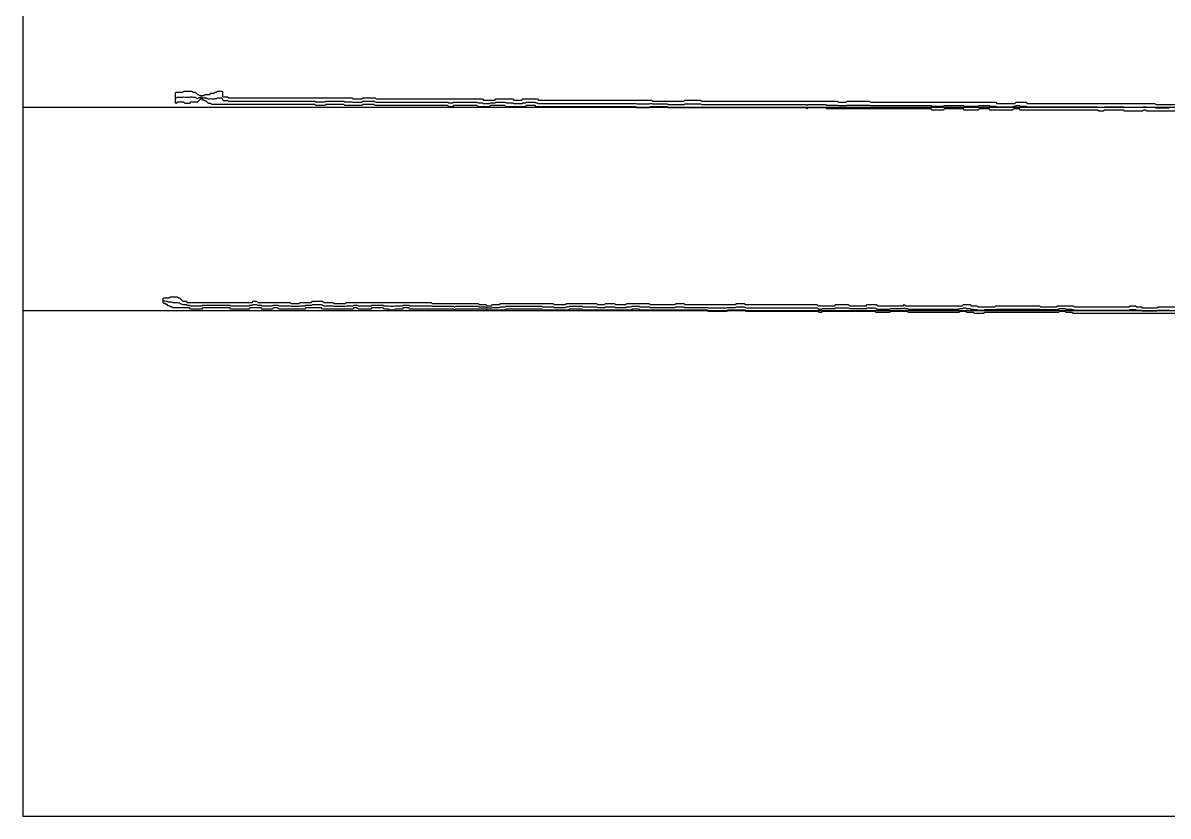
# Model space of a CAD drawing. Extents: x 0 to 57.2, y 0 to 39.6.
# Drawn here: x 0 to 28.58, y 0 to 19.8 of the extents above; entities that cross this region are included whole.
import ezdxf

# ---------------------------------------------------------------- set-up
doc = ezdxf.new("R2010")
doc.units = 13
for name, color, linetype in [('DESIGN_SCAN_PATH', 5, 'Continuous'), ('SEM_FRAME', 8, 'Continuous'), ('SEM_OBSERVED_CENTERLINES', 3, 'Continuous'), ('SEM_OBSERVED_CONTOURS', 2, 'Continuous')]:
    doc.layers.add(name, color=color, linetype=linetype)

msp = doc.modelspace()

# ---------------------------------------------------------------- linework, layer by layer
at = {"layer": 'DESIGN_SCAN_PATH'}
for points in [[(0, 17.69494), (50, 17.69494)], [(50, 12.61532), (0, 12.61532)]]:
    msp.add_lwpolyline(points, dxfattribs=at)
at = {"layer": 'SEM_FRAME'}
msp.add_lwpolyline([(0, 0), (57.15968, 0), (57.15968, 39.60429), (0, 39.60429)], close=True, dxfattribs=at)
at = {"layer": 'SEM_OBSERVED_CENTERLINES'}
for points in [[(3.82367, 17.932175), (3.85158, 17.94613), (3.87949, 17.94613), (3.9074, 17.94613), (3.93531, 17.94613), (3.96322, 17.94613), (3.99113, 17.94613), (4.01904, 17.960085), (4.04695, 17.94613), (4.07486, 17.94613), (4.10277, 17.94613), (4.13068, 17.94613), (4.15859, 17.94613), (4.1865, 17.960085), (4.21441, 17.960085), (4.24232, 17.94613), (4.27023, 17.94613), (4.29814, 17.94613), (4.32605, 17.932175), (4.35396, 17.91822), (4.38187, 17.932175), (4.40978, 17.932175), (4.43769, 17.94613), (4.4656, 17.94613), (4.49351, 17.932175), (4.52142, 17.932175), (4.54933, 17.932175), (4.57724, 17.932175), (4.60515, 17.91822), (4.63306, 17.904265), (4.66097, 17.904265), (4.68888, 17.91822), (4.71679, 17.904265), (4.7447, 17.904265), (4.77261, 17.904265), (4.80052, 17.91822), (4.82843, 17.91822), (4.85634, 17.932175), (4.88425, 17.932175), (4.91216, 17.932175), (4.94007, 17.932175), (4.96798, 17.932175), (4.99589, 17.8624), (5.0238, 17.8624), (5.05171, 17.8624), (5.07962, 17.8624), (5.10753, 17.8624), (5.13544, 17.848445), (5.16335, 17.848445), (5.19126, 17.848445), (5.21917, 17.848445), (5.24708, 17.848445), (5.27499, 17.848445), (5.3029, 17.848445), (5.33081, 17.848445), (5.35872, 17.848445), (5.38663, 17.848445), (5.41454, 17.848445), (5.44245, 17.848445), (5.47036, 17.848445), (5.49827, 17.848445), (5.52618, 17.848445), (5.55409, 17.848445), (5.582, 17.848445), (5.60991, 17.848445), (5.63782, 17.848445), (5.66573, 17.848445), (5.69364, 17.848445), (5.72155, 17.848445), (5.74946, 17.848445), (5.77737, 17.848445), (5.80528, 17.848445), (5.83319, 17.848445), (5.8611, 17.848445), (5.88901, 17.848445), (5.91692, 17.848445), (5.94483, 17.848445), (5.97274, 17.848445), (6.00065, 17.848445), (6.02856, 17.848445), (6.05647, 17.848445), (6.08438, 17.848445), (6.11229, 17.848445), (6.1402, 17.848445), (6.16811, 17.848445), (6.19602, 17.848445), (6.22393, 17.848445), (6.25184, 17.848445), (6.27975, 17.848445), (6.30766, 17.848445), (6.33557, 17.848445), (6.36348, 17.848445), (6.39139, 17.848445), (6.4193, 17.848445), (6.44721, 17.848445), (6.47512, 17.848445), (6.50303, 17.848445), (6.53094, 17.848445), (6.55885, 17.848445), (6.58676, 17.848445), (6.61467, 17.848445), (6.64258, 17.848445), (6.67049, 17.848445), (6.6984, 17.848445), (6.72631, 17.848445), (6.75422, 17.848445), (6.78213, 17.848445), (6.81004, 17.848445), (6.83795, 17.848445), (6.86586, 17.848445), (6.89377, 17.848445), (6.92168, 17.848445), (6.94959, 17.848445), (6.9775, 17.848445), (7.00541, 17.848445), (7.03332, 17.848445), (7.06123, 17.848445), (7.08914, 17.848445), (7.11705, 17.848445), (7.14496, 17.848445), (7.17287, 17.848445), (7.20078, 17.848445), (7.22869, 17.848445), (7.2566, 17.848445), (7.28451, 17.848445), (7.31242, 17.83449), (7.34033, 17.83449), (7.36824, 17.83449), (7.39615, 17.83449), (7.42406, 17.83449), (7.45197, 17.83449), (7.47988, 17.83449), (7.50779, 17.83449), (7.5357, 17.83449), (7.56361, 17.848445), (7.59152, 17.848445), (7.61943, 17.848445), (7.64734, 17.848445), (7.67525, 17.848445), (7.70316, 17.848445), (7.73107, 17.848445), (7.75898, 17.848445), (7.78689, 17.848445), (7.8148, 17.848445), (7.84271, 17.848445), (7.87062, 17.848445), (7.89853, 17.848445), (7.92644, 17.848445), (7.95435, 17.848445), (7.98226, 17.848445), (8.01017, 17.848445), (8.03808, 17.83449), (8.06599, 17.83449), (8.0939, 17.83449), (8.12181, 17.83449), (8.14972, 17.83449), (8.17763, 17.83449), (8.20554, 17.83449), (8.23345, 17.820535), (8.26136, 17.820535), (8.28927, 17.820535), (8.31718, 17.820535), (8.34509, 17.820535), (8.373, 17.820535), (8.40091, 17.820535), (8.42882, 17.820535), (8.45673, 17.820535), (8.48464, 17.848445), (8.51255, 17.848445), (8.54046, 17.848445), (8.56837, 17.848445), (8.59628, 17.848445), (8.62419, 17.848445), (8.6521, 17.848445), (8.68001, 17.848445), (8.70792, 17.848445), (8.73583, 17.848445), (8.76374, 17.848445), (8.79165, 17.83449), (8.81956, 17.820535), (8.84747, 17.820535), (8.87538, 17.820535), (8.90329, 17.820535), (8.9312, 17.820535), (8.95911, 17.820535), (8.98702, 17.820535), (9.01493, 17.820535), (9.04284, 17.820535), (9.07075, 17.820535), (9.09866, 17.820535), (9.12657, 17.820535), (9.15448, 17.820535), (9.18239, 17.820535), (9.2103, 17.820535), (9.23821, 17.820535), (9.26612, 17.820535), (9.29403, 17.820535), (9.32194, 17.820535), (9.34985, 17.820535), (9.37776, 17.820535), (9.40567, 17.820535), (9.43358, 17.820535), (9.46149, 17.820535), (9.4894, 17.820535), (9.51731, 17.820535), (9.54522, 17.820535), (9.57313, 17.820535), (9.60104, 17.820535), (9.62895, 17.820535), (9.65686, 17.820535), (9.68477, 17.820535), (9.71268, 17.820535), (9.74059, 17.820535), (9.7685, 17.820535), (9.79641, 17.820535), (9.82432, 17.820535), (9.85223, 17.820535), (9.88014, 17.820535), (9.90805, 17.820535), (9.93596, 17.820535), (9.96387, 17.820535), (9.99178, 17.820535), (10.01969, 17.820535), (10.0476, 17.820535), (10.07551, 17.820535), (10.10342, 17.820535), (10.13133, 17.820535), (10.15924, 17.820535), (10.18715, 17.820535), (10.21506, 17.820535), (10.24297, 17.820535), (10.27088, 17.820535), (10.29879, 17.820535), (10.3267, 17.820535), (10.35461, 17.820535), (10.38252, 17.820535), (10.41043, 17.820535), (10.43834, 17.820535), (10.46625, 17.820535), (10.49416, 17.820535), (10.52207, 17.820535), (10.54998, 17.820535), (10.57789, 17.820535), (10.6058, 17.820535), (10.63371, 17.80658), (10.66162, 17.80658), (10.68953, 17.80658), (10.71744, 17.80658), (10.74535, 17.820535), (10.77326, 17.820535), (10.80117, 17.820535), (10.82908, 17.820535), (10.85699, 17.820535), (10.8849, 17.820535), (10.91281, 17.820535), (10.94072, 17.820535), (10.96863, 17.820535), (10.99654, 17.820535), (11.02445, 17.820535), (11.05236, 17.820535), (11.08027, 17.820535), (11.10818, 17.820535), (11.13609, 17.820535), (11.164, 17.820535), (11.19191, 17.820535), (11.21982, 17.820535), (11.24773, 17.820535), (11.27564, 17.820535), (11.30355, 17.820535), (11.33146, 17.820535), (11.35937, 17.80658), (11.38728, 17.80658), (11.41519, 17.80658), (11.4431, 17.80658), (11.47101, 17.80658), (11.49892, 17.792625), (11.52683, 17.792625), (11.55474, 17.792625), (11.58265, 17.792625), (11.61056, 17.792625), (11.63847, 17.792625), (11.66638, 17.80658), (11.69429, 17.80658), (11.7222, 17.80658), (11.75011, 17.80658), (11.77802, 17.80658), (11.80593, 17.820535), (11.83384, 17.820535), (11.86175, 17.820535), (11.88966, 17.820535), (11.91757, 17.820535), (11.94548, 17.820535), (11.97339, 17.820535), (12.0013, 17.820535), (12.02921, 17.820535), (12.05712, 17.80658), (12.08503, 17.80658), (12.11294, 17.80658), (12.14085, 17.80658), (12.16876, 17.80658), (12.19667, 17.80658), (12.22458, 17.80658), (12.25249, 17.792625), (12.2804, 17.792625), (12.30831, 17.792625), (12.33622, 17.792625), (12.36413, 17.792625), (12.39204, 17.792625), (12.41995, 17.792625), (12.44786, 17.792625), (12.47577, 17.80658), (12.50368, 17.80658), (12.53159, 17.80658), (12.5595, 17.820535), (12.58741, 17.820535), (12.61532, 17.820535), (12.64323, 17.820535), (12.67114, 17.820535), (12.69905, 17.820535), (12.72696, 17.820535), (12.75487, 17.820535), (12.78278, 17.820535), (12.81069, 17.80658), (12.8386, 17.80658), (12.86651, 17.792625), (12.89442, 17.792625), (12.92233, 17.792625), (12.95024, 17.792625), (12.97815, 17.792625), (13.00606, 17.792625), (13.03397, 17.792625), (13.06188, 17.792625), (13.08979, 17.792625), (13.1177, 17.792625), (13.14561, 17.792625), (13.17352, 17.792625), (13.20143, 17.792625), (13.22934, 17.792625), (13.25725, 17.792625), (13.28516, 17.792625), (13.31307, 17.792625), (13.34098, 17.792625), (13.36889, 17.792625), (13.3968, 17.792625), (13.42471, 17.792625), (13.45262, 17.792625), (13.48053, 17.792625), (13.50844, 17.792625), (13.53635, 17.792625), (13.56426, 17.792625), (13.59217, 17.792625), (13.62008, 17.792625), (13.64799, 17.792625), (13.6759, 17.792625), (13.70381, 17.792625), (13.73172, 17.792625), (13.75963, 17.792625), (13.78754, 17.792625), (13.81545, 17.792625), (13.84336, 17.792625), (13.87127, 17.792625), (13.89918, 17.792625), (13.92709, 17.792625), (13.955, 17.792625), (13.98291, 17.792625), (14.01082, 17.792625), (14.03873, 17.792625), (14.06664, 17.792625), (14.09455, 17.792625), (14.12246, 17.792625), (14.15037, 17.792625), (14.17828, 17.792625), (14.20619, 17.792625), (14.2341, 17.792625), (14.26201, 17.792625), (14.28992, 17.792625), (14.31783, 17.792625), (14.34574, 17.792625), (14.37365, 17.792625), (14.40156, 17.792625), (14.42947, 17.792625), (14.45738, 17.792625), (14.48529, 17.792625), (14.5132, 17.792625), (14.54111, 17.792625), (14.56902, 17.792625), (14.59693, 17.792625), (14.62484, 17.792625), (14.65275, 17.792625), (14.68066, 17.792625), (14.70857, 17.792625), (14.73648, 17.792625), (14.76439, 17.792625), (14.7923, 17.792625), (14.82021, 17.792625), (14.84812, 17.792625), (14.87603, 17.792625), (14.90394, 17.792625), (14.93185, 17.792625), (14.95976, 17.792625), (14.98767, 17.792625), (15.01558, 17.792625), (15.04349, 17.792625), (15.0714, 17.792625), (15.09931, 17.792625), (15.12722, 17.792625), (15.15513, 17.792625), (15.18304, 17.792625), (15.21095, 17.792625), (15.23886, 17.792625), (15.26677, 17.792625), (15.29468, 17.792625), (15.32259, 17.77867), (15.3505, 17.77867), (15.37841, 17.77867), (15.40632, 17.77867), (15.43423, 17.77867), (15.46214, 17.77867), (15.49005, 17.77867), (15.51796, 17.77867), (15.54587, 17.77867), (15.57378, 17.77867), (15.60169, 17.77867), (15.6296, 17.77867), (15.65751, 17.792625), (15.68542, 17.792625), (15.71333, 17.77867), (15.74124, 17.77867), (15.76915, 17.77867), (15.79706, 17.77867), (15.82497, 17.77867), (15.85288, 17.77867), (15.88079, 17.77867), (15.9087, 17.77867), (15.93661, 17.77867), (15.96452, 17.77867), (15.99243, 17.77867), (16.02034, 17.77867), (16.04825, 17.77867), (16.07616, 17.77867), (16.10407, 17.764715), (16.13198, 17.764715), (16.15989, 17.764715), (16.1878, 17.764715), (16.21571, 17.764715), (16.24362, 17.764715), (16.27153, 17.764715), (16.29944, 17.764715), (16.32735, 17.764715), (16.35526, 17.764715), (16.38317, 17.764715), (16.41108, 17.764715), (16.43899, 17.764715), (16.4669, 17.764715), (16.49481, 17.764715), (16.52272, 17.77867), (16.55063, 17.77867), (16.57854, 17.77867), (16.60645, 17.77867), (16.63436, 17.77867), (16.66227, 17.77867), (16.69018, 17.77867), (16.71809, 17.77867), (16.746, 17.77867), (16.77391, 17.77867), (16.80182, 17.77867), (16.82973, 17.77867), (16.85764, 17.77867), (16.88555, 17.77867), (16.91346, 17.77867), (16.94137, 17.764715), (16.96928, 17.764715), (16.99719, 17.764715), (17.0251, 17.764715), (17.05301, 17.764715), (17.08092, 17.764715), (17.10883, 17.764715), (17.13674, 17.764715), (17.16465, 17.764715), (17.19256, 17.764715), (17.22047, 17.764715), (17.24838, 17.764715), (17.27629, 17.764715), (17.3042, 17.764715), (17.33211, 17.764715), (17.36002, 17.764715), (17.38793, 17.764715), (17.41584, 17.764715), (17.44375, 17.764715), (17.47166, 17.764715), (17.49957, 17.764715), (17.52748, 17.764715), (17.55539, 17.764715), (17.5833, 17.764715), (17.61121, 17.764715), (17.63912, 17.764715), (17.66703, 17.764715), (17.69494, 17.764715), (17.72285, 17.764715), (17.75076, 17.764715), (17.77867, 17.764715), (17.80658, 17.764715), (17.83449, 17.764715), (17.8624, 17.764715), (17.89031, 17.764715), (17.91822, 17.764715), (17.94613, 17.764715), (17.97404, 17.764715), (18.00195, 17.764715), (18.02986, 17.764715), (18.05777, 17.764715), (18.08568, 17.764715), (18.11359, 17.764715), (18.1415, 17.764715), (18.16941, 17.764715), (18.19732, 17.764715), (18.22523, 17.764715), (18.25314, 17.764715), (18.28105, 17.764715), (18.30896, 17.764715), (18.33687, 17.764715), (18.36478, 17.764715), (18.39269, 17.764715), (18.4206, 17.764715), (18.44851, 17.764715), (18.47642, 17.764715), (18.50433, 17.764715), (18.53224, 17.764715), (18.56015, 17.764715), (18.58806, 17.764715), (18.61597, 17.764715), (18.64388, 17.764715), (18.67179, 17.764715), (18.6997, 17.764715), (18.72761, 17.764715), (18.75552, 17.764715), (18.78343, 17.764715), (18.81134, 17.764715), (18.83925, 17.764715), (18.86716, 17.764715), (18.89507, 17.764715), (18.92298, 17.764715), (18.95089, 17.764715), (18.9788, 17.764715), (19.00671, 17.764715), (19.03462, 17.764715), (19.06253, 17.764715), (19.09044, 17.764715), (19.11835, 17.764715), (19.14626, 17.764715), (19.17417, 17.764715), (19.20208, 17.764715), (19.22999, 17.764715), (19.2579, 17.764715), (19.28581, 17.764715), (19.31372, 17.764715), (19.34163, 17.764715), (19.36954, 17.764715), (19.39745, 17.764715), (19.42536, 17.764715), (19.45327, 17.764715), (19.48118, 17.764715), (19.50909, 17.764715), (19.537, 17.764715), (19.56491, 17.75076), (19.59282, 17.764715), (19.62073, 17.764715), (19.64864, 17.764715), (19.67655, 17.764715), (19.70446, 17.764715), (19.73237, 17.764715), (19.76028, 17.764715), (19.78819, 17.764715), (19.8161, 17.764715), (19.84401, 17.764715), (19.87192, 17.764715), (19.89983, 17.764715), (19.92774, 17.764715), (19.95565, 17.764715), (19.98356, 17.764715), (20.01147, 17.764715), (20.03938, 17.764715), (20.06729, 17.75076), (20.0952, 17.75076), (20.12311, 17.75076), (20.15102, 17.75076), (20.17893, 17.75076), (20.20684, 17.75076), (20.23475, 17.75076), (20.26266, 17.75076), (20.29057, 17.75076), (20.31848, 17.75076), (20.34639, 17.736805), (20.3743, 17.736805), (20.40221, 17.736805), (20.43012, 17.736805), (20.45803, 17.736805), (20.48594, 17.736805), (20.51385, 17.736805), (20.54176, 17.736805), (20.56967, 17.75076), (20.59758, 17.75076), (20.62549, 17.75076), (20.6534, 17.75076), (20.68131, 17.75076), (20.70922, 17.75076), (20.73713, 17.75076), (20.76504, 17.75076), (20.79295, 17.75076), (20.82086, 17.75076), (20.84877, 17.75076), (20.87668, 17.75076), (20.90459, 17.75076), (20.9325, 17.75076), (20.96041, 17.75076), (20.98832, 17.75076), (21.01623, 17.75076), (21.04414, 17.75076), (21.07205, 17.75076), (21.09996, 17.75076), (21.12787, 17.75076), (21.15578, 17.736805), (21.18369, 17.736805), (21.2116, 17.736805), (21.23951, 17.736805), (21.26742, 17.736805), (21.29533, 17.736805), (21.32324, 17.736805), (21.35115, 17.736805), (21.37906, 17.736805), (21.40697, 17.736805), (21.43488, 17.736805), (21.46279, 17.736805), (21.4907, 17.736805), (21.51861, 17.736805), (21.54652, 17.736805), (21.57443, 17.736805), (21.60234, 17.736805), (21.63025, 17.736805), (21.65816, 17.736805), (21.68607, 17.736805), (21.71398, 17.736805), (21.74189, 17.736805), (21.7698, 17.736805), (21.79771, 17.736805), (21.82562, 17.736805), (21.85353, 17.736805), (21.88144, 17.736805), (21.90935, 17.736805), (21.93726, 17.736805), (21.96517, 17.736805), (21.99308, 17.736805), (22.02099, 17.736805), (22.0489, 17.736805), (22.07681, 17.736805), (22.10472, 17.736805), (22.13263, 17.736805), (22.16054, 17.736805), (22.18845, 17.736805), (22.21636, 17.736805), (22.24427, 17.736805), (22.27218, 17.736805), (22.30009, 17.736805), (22.328, 17.736805), (22.35591, 17.736805), (22.38382, 17.736805), (22.41173, 17.736805), (22.43964, 17.736805), (22.46755, 17.736805), (22.49546, 17.736805), (22.52337, 17.736805), (22.55128, 17.736805), (22.57919, 17.736805), (22.6071, 17.736805), (22.63501, 17.736805), (22.66292, 17.736805), (22.69083, 17.72285), (22.71874, 17.72285), (22.74665, 17.72285), (22.77456, 17.72285), (22.80247, 17.72285), (22.83038, 17.72285), (22.85829, 17.72285), (22.8862, 17.72285), (22.91411, 17.72285), (22.94202, 17.72285), (22.96993, 17.72285), (22.99784, 17.736805), (23.02575, 17.736805), (23.05366, 17.736805), (23.08157, 17.736805), (23.10948, 17.736805), (23.13739, 17.736805), (23.1653, 17.736805), (23.19321, 17.736805), (23.22112, 17.736805), (23.24903, 17.736805), (23.27694, 17.736805), (23.30485, 17.736805), (23.33276, 17.736805), (23.36067, 17.736805), (23.38858, 17.736805), (23.41649, 17.736805), (23.4444, 17.736805), (23.47231, 17.736805), (23.50022, 17.72285), (23.52813, 17.72285), (23.55604, 17.72285), (23.58395, 17.72285), (23.61186, 17.72285), (23.63977, 17.72285), (23.66768, 17.72285), (23.69559, 17.72285), (23.7235, 17.72285), (23.75141, 17.72285), (23.77932, 17.72285), (23.80723, 17.72285), (23.83514, 17.72285), (23.86305, 17.736805), (23.89096, 17.736805), (23.91887, 17.736805), (23.94678, 17.736805), (23.97469, 17.736805), (24.0026, 17.736805), (24.03051, 17.736805), (24.05842, 17.736805), (24.08633, 17.736805), (24.11424, 17.736805), (24.14215, 17.72285), (24.17006, 17.72285), (24.19797, 17.72285), (24.22588, 17.72285), (24.25379, 17.72285), (24.2817, 17.72285), (24.30961, 17.708895), (24.33752, 17.708895), (24.36543, 17.708895), (24.39334, 17.708895), (24.42125, 17.708895), (24.44916, 17.708895), (24.47707, 17.708895), (24.50498, 17.708895), (24.53289, 17.708895), (24.5608, 17.708895), (24.58871, 17.708895), (24.61662, 17.708895), (24.64453, 17.708895), (24.67244, 17.708895), (24.70035, 17.708895), (24.72826, 17.72285), (24.75617, 17.72285), (24.78408, 17.736805), (24.81199, 17.736805), (24.8399, 17.736805), (24.86781, 17.736805), (24.89572, 17.72285), (24.92363, 17.72285), (24.95154, 17.72285), (24.97945, 17.72285), (25.00736, 17.72285), (25.03527, 17.72285), (25.06318, 17.708895), (25.09109, 17.708895), (25.119, 17.708895), (25.14691, 17.708895), (25.17482, 17.708895), (25.20273, 17.708895), (25.23064, 17.708895), (25.25855, 17.708895), (25.28646, 17.708895), (25.31437, 17.708895), (25.34228, 17.708895), (25.37019, 17.708895), (25.3981, 17.708895), (25.42601, 17.708895), (25.45392, 17.708895), (25.48183, 17.708895), (25.50974, 17.708895), (25.53765, 17.708895), (25.56556, 17.708895), (25.59347, 17.708895), (25.62138, 17.708895), (25.64929, 17.708895), (25.6772, 17.708895), (25.70511, 17.708895), (25.73302, 17.708895), (25.76093, 17.708895), (25.78884, 17.708895), (25.81675, 17.708895), (25.84466, 17.708895), (25.87257, 17.708895), (25.90048, 17.708895), (25.92839, 17.708895), (25.9563, 17.708895), (25.98421, 17.708895), (26.01212, 17.708895), (26.04003, 17.708895), (26.06794, 17.708895), (26.09585, 17.708895), (26.12376, 17.708895), (26.15167, 17.708895), (26.17958, 17.708895), (26.20749, 17.708895), (26.2354, 17.708895), (26.26331, 17.708895), (26.29122, 17.708895), (26.31913, 17.708895), (26.34704, 17.708895), (26.37495, 17.708895), (26.40286, 17.708895), (26.43077, 17.708895), (26.45868, 17.708895), (26.48659, 17.708895), (26.5145, 17.708895), (26.54241, 17.708895), (26.57032, 17.708895), (26.59823, 17.708895), (26.62614, 17.708895), (26.65405, 17.708895), (26.68196, 17.708895), (26.70987, 17.708895), (26.73778, 17.708895), (26.76569, 17.708895), (26.7936, 17.708895), (26.82151, 17.708895), (26.84942, 17.69494), (26.87733, 17.69494), (26.90524, 17.69494), (26.93315, 17.69494), (26.96106, 17.69494), (26.98897, 17.708895), (27.01688, 17.708895), (27.04479, 17.708895), (27.0727, 17.708895), (27.10061, 17.708895), (27.12852, 17.708895), (27.15643, 17.708895), (27.18434, 17.708895), (27.21225, 17.708895), (27.24016, 17.708895), (27.26807, 17.708895), (27.29598, 17.708895), (27.32389, 17.708895), (27.3518, 17.708895), (27.37971, 17.708895), (27.40762, 17.708895), (27.43553, 17.708895), (27.46344, 17.708895), (27.49135, 17.69494), (27.51926, 17.69494), (27.54717, 17.69494), (27.57508, 17.69494), (27.60299, 17.69494), (27.6309, 17.69494), (27.65881, 17.69494), (27.68672, 17.69494), (27.71463, 17.69494), (27.74254, 17.69494), (27.77045, 17.69494), (27.79836, 17.69494), (27.82627, 17.69494), (27.85418, 17.69494), (27.88209, 17.69494), (27.91, 17.69494), (27.93791, 17.69494), (27.96582, 17.708895), (27.99373, 17.708895), (28.02164, 17.708895), (28.04955, 17.69494), (28.07746, 17.69494), (28.10537, 17.69494), (28.13328, 17.69494), (28.16119, 17.69494), (28.1891, 17.69494), (28.21701, 17.69494), (28.24492, 17.69494), (28.27283, 17.680985), (28.30074, 17.680985), (28.32865, 17.680985), (28.35656, 17.680985), (28.38447, 17.680985), (28.41238, 17.680985), (28.44029, 17.680985), (28.4682, 17.680985), (28.49611, 17.680985), (28.52402, 17.680985), (28.55193, 17.680985), (28.57984, 17.680985), (28.60775, 17.680985)], [(3.51666, 12.86651), (3.54457, 12.86651), (3.57248, 12.852555), (3.60039, 12.852555), (3.6283, 12.8386), (3.65621, 12.8386), (3.68412, 12.8386), (3.71203, 12.8386), (3.73994, 12.824645), (3.76785, 12.824645), (3.79576, 12.824645), (3.82367, 12.824645), (3.85158, 12.824645), (3.87949, 12.81069), (3.9074, 12.81069), (3.93531, 12.796735), (3.96322, 12.78278), (3.99113, 12.768825), (4.01904, 12.768825), (4.04695, 12.768825), (4.07486, 12.768825), (4.10277, 12.75487), (4.13068, 12.75487), (4.15859, 12.75487), (4.1865, 12.740915), (4.21441, 12.740915), (4.24232, 12.740915), (4.27023, 12.740915), (4.29814, 12.740915), (4.32605, 12.740915), (4.35396, 12.740915), (4.38187, 12.740915), (4.40978, 12.740915), (4.43769, 12.740915), (4.4656, 12.740915), (4.49351, 12.75487), (4.52142, 12.75487), (4.54933, 12.75487), (4.57724, 12.75487), (4.60515, 12.75487), (4.63306, 12.75487), (4.66097, 12.75487), (4.68888, 12.75487), (4.71679, 12.75487), (4.7447, 12.75487), (4.77261, 12.75487), (4.80052, 12.75487), (4.82843, 12.75487), (4.85634, 12.75487), (4.88425, 12.75487), (4.91216, 12.75487), (4.94007, 12.75487), (4.96798, 12.75487), (4.99589, 12.75487), (5.0238, 12.75487), (5.05171, 12.75487), (5.07962, 12.75487), (5.10753, 12.75487), (5.13544, 12.75487), (5.16335, 12.75487), (5.19126, 12.740915), (5.21917, 12.740915), (5.24708, 12.740915), (5.27499, 12.740915), (5.3029, 12.740915), (5.33081, 12.740915), (5.35872, 12.740915), (5.38663, 12.740915), (5.41454, 12.740915), (5.44245, 12.740915), (5.47036, 12.740915), (5.49827, 12.740915), (5.52618, 12.740915), (5.55409, 12.740915), (5.582, 12.740915), (5.60991, 12.740915), (5.63782, 12.740915), (5.66573, 12.75487), (5.69364, 12.75487), (5.72155, 12.75487), (5.74946, 12.768825), (5.77737, 12.768825), (5.80528, 12.768825), (5.83319, 12.768825), (5.8611, 12.75487), (5.88901, 12.75487), (5.91692, 12.75487), (5.94483, 12.75487), (5.97274, 12.740915), (6.00065, 12.740915), (6.02856, 12.740915), (6.05647, 12.740915), (6.08438, 12.740915), (6.11229, 12.740915), (6.1402, 12.740915), (6.16811, 12.740915), (6.19602, 12.740915), (6.22393, 12.740915), (6.25184, 12.75487), (6.27975, 12.75487), (6.30766, 12.75487), (6.33557, 12.75487), (6.36348, 12.75487), (6.39139, 12.740915), (6.4193, 12.740915), (6.44721, 12.740915), (6.47512, 12.740915), (6.50303, 12.740915), (6.53094, 12.740915), (6.55885, 12.740915), (6.58676, 12.740915), (6.61467, 12.740915), (6.64258, 12.740915), (6.67049, 12.740915), (6.6984, 12.72696), (6.72631, 12.72696), (6.75422, 12.72696), (6.78213, 12.72696), (6.81004, 12.72696), (6.83795, 12.72696), (6.86586, 12.72696), (6.89377, 12.72696), (6.92168, 12.740915), (6.94959, 12.740915), (6.9775, 12.740915), (7.00541, 12.740915), (7.03332, 12.740915), (7.06123, 12.75487), (7.08914, 12.75487), (7.11705, 12.75487), (7.14496, 12.75487), (7.17287, 12.75487), (7.20078, 12.75487), (7.22869, 12.768825), (7.2566, 12.768825), (7.28451, 12.768825), (7.31242, 12.768825), (7.34033, 12.768825), (7.36824, 12.768825), (7.39615, 12.768825), (7.42406, 12.768825), (7.45197, 12.768825), (7.47988, 12.75487), (7.50779, 12.740915), (7.5357, 12.740915), (7.56361, 12.740915), (7.59152, 12.740915), (7.61943, 12.740915), (7.64734, 12.740915), (7.67525, 12.740915), (7.70316, 12.740915), (7.73107, 12.740915), (7.75898, 12.72696), (7.78689, 12.72696), (7.8148, 12.72696), (7.84271, 12.72696), (7.87062, 12.72696), (7.89853, 12.72696), (7.92644, 12.72696), (7.95435, 12.72696), (7.98226, 12.72696), (8.01017, 12.72696), (8.03808, 12.72696), (8.06599, 12.740915), (8.0939, 12.740915), (8.12181, 12.740915), (8.14972, 12.740915), (8.17763, 12.740915), (8.20554, 12.740915), (8.23345, 12.740915), (8.26136, 12.75487), (8.28927, 12.75487), (8.31718, 12.75487), (8.34509, 12.75487), (8.373, 12.740915), (8.40091, 12.740915), (8.42882, 12.740915), (8.45673, 12.740915), (8.48464, 12.740915), (8.51255, 12.740915), (8.54046, 12.740915), (8.56837, 12.740915), (8.59628, 12.740915), (8.62419, 12.740915), (8.6521, 12.740915), (8.68001, 12.740915), (8.70792, 12.75487), (8.73583, 12.75487), (8.76374, 12.75487), (8.79165, 12.75487), (8.81956, 12.75487), (8.84747, 12.75487), (8.87538, 12.75487), (8.90329, 12.75487), (8.9312, 12.75487), (8.95911, 12.75487), (8.98702, 12.75487), (9.01493, 12.740915), (9.04284, 12.740915), (9.07075, 12.740915), (9.09866, 12.740915), (9.12657, 12.740915), (9.15448, 12.72696), (9.18239, 12.72696), (9.2103, 12.72696), (9.23821, 12.72696), (9.26612, 12.72696), (9.29403, 12.740915), (9.32194, 12.740915), (9.34985, 12.740915), (9.37776, 12.740915), (9.40567, 12.740915), (9.43358, 12.740915), (9.46149, 12.740915), (9.4894, 12.75487), (9.51731, 12.75487), (9.54522, 12.75487), (9.57313, 12.75487), (9.60104, 12.75487), (9.62895, 12.75487), (9.65686, 12.740915), (9.68477, 12.740915), (9.71268, 12.740915), (9.74059, 12.740915), (9.7685, 12.740915), (9.79641, 12.740915), (9.82432, 12.740915), (9.85223, 12.740915), (9.88014, 12.740915), (9.90805, 12.740915), (9.93596, 12.740915), (9.96387, 12.740915), (9.99178, 12.740915), (10.01969, 12.740915), (10.0476, 12.740915), (10.07551, 12.740915), (10.10342, 12.740915), (10.13133, 12.740915), (10.15924, 12.740915), (10.18715, 12.740915), (10.21506, 12.72696), (10.24297, 12.72696), (10.27088, 12.72696), (10.29879, 12.72696), (10.3267, 12.72696), (10.35461, 12.72696), (10.38252, 12.72696), (10.41043, 12.72696), (10.43834, 12.72696), (10.46625, 12.72696), (10.49416, 12.72696), (10.52207, 12.72696), (10.54998, 12.72696), (10.57789, 12.72696), (10.6058, 12.72696), (10.63371, 12.72696), (10.66162, 12.72696), (10.68953, 12.72696), (10.71744, 12.72696), (10.74535, 12.72696), (10.77326, 12.713005), (10.80117, 12.72696), (10.82908, 12.72696), (10.85699, 12.72696), (10.8849, 12.72696), (10.91281, 12.72696), (10.94072, 12.72696), (10.96863, 12.72696), (10.99654, 12.72696), (11.02445, 12.72696), (11.05236, 12.72696), (11.08027, 12.72696), (11.10818, 12.72696), (11.13609, 12.72696), (11.164, 12.72696), (11.19191, 12.72696), (11.21982, 12.72696), (11.24773, 12.72696), (11.27564, 12.72696), (11.30355, 12.72696), (11.33146, 12.72696), (11.35937, 12.72696), (11.38728, 12.713005), (11.41519, 12.713005), (11.4431, 12.713005), (11.47101, 12.713005), (11.49892, 12.713005), (11.52683, 12.713005), (11.55474, 12.713005), (11.58265, 12.685095), (11.61056, 12.685095), (11.63847, 12.685095), (11.66638, 12.685095), (11.69429, 12.685095), (11.7222, 12.69905), (11.75011, 12.69905), (11.77802, 12.69905), (11.80593, 12.69905), (11.83384, 12.69905), (11.86175, 12.69905), (11.88966, 12.69905), (11.91757, 12.713005), (11.94548, 12.713005), (11.97339, 12.713005), (12.0013, 12.713005), (12.02921, 12.713005), (12.05712, 12.72696), (12.08503, 12.72696), (12.11294, 12.72696), (12.14085, 12.72696), (12.16876, 12.72696), (12.19667, 12.72696), (12.22458, 12.72696), (12.25249, 12.72696), (12.2804, 12.72696), (12.30831, 12.72696), (12.33622, 12.72696), (12.36413, 12.72696), (12.39204, 12.72696), (12.41995, 12.72696), (12.44786, 12.72696), (12.47577, 12.72696), (12.50368, 12.72696), (12.53159, 12.72696), (12.5595, 12.72696), (12.58741, 12.72696), (12.61532, 12.72696), (12.64323, 12.72696), (12.67114, 12.72696), (12.69905, 12.72696), (12.72696, 12.72696), (12.75487, 12.72696), (12.78278, 12.72696), (12.81069, 12.72696), (12.8386, 12.72696), (12.86651, 12.72696), (12.89442, 12.72696), (12.92233, 12.72696), (12.95024, 12.72696), (12.97815, 12.713005), (13.00606, 12.713005), (13.03397, 12.713005), (13.06188, 12.713005), (13.08979, 12.713005), (13.1177, 12.713005), (13.14561, 12.713005), (13.17352, 12.713005), (13.20143, 12.713005), (13.22934, 12.713005), (13.25725, 12.69905), (13.28516, 12.69905), (13.31307, 12.69905), (13.34098, 12.69905), (13.36889, 12.69905), (13.3968, 12.69905), (13.42471, 12.69905), (13.45262, 12.69905), (13.48053, 12.69905), (13.50844, 12.69905), (13.53635, 12.69905), (13.56426, 12.713005), (13.59217, 12.713005), (13.62008, 12.713005), (13.64799, 12.72696), (13.6759, 12.72696), (13.70381, 12.72696), (13.73172, 12.72696), (13.75963, 12.72696), (13.78754, 12.72696), (13.81545, 12.72696), (13.84336, 12.72696), (13.87127, 12.72696), (13.89918, 12.72696), (13.92709, 12.72696), (13.955, 12.72696), (13.98291, 12.713005), (14.01082, 12.713005), (14.03873, 12.713005), (14.06664, 12.713005), (14.09455, 12.713005), (14.12246, 12.713005), (14.15037, 12.713005), (14.17828, 12.713005), (14.20619, 12.713005), (14.2341, 12.713005), (14.26201, 12.713005), (14.28992, 12.713005), (14.31783, 12.713005), (14.34574, 12.69905), (14.37365, 12.69905), (14.40156, 12.69905), (14.42947, 12.69905), (14.45738, 12.69905), (14.48529, 12.69905), (14.5132, 12.69905), (14.54111, 12.713005), (14.56902, 12.713005), (14.59693, 12.713005), (14.62484, 12.713005), (14.65275, 12.713005), (14.68066, 12.713005), (14.70857, 12.713005), (14.73648, 12.713005), (14.76439, 12.713005), (14.7923, 12.69905), (14.82021, 12.69905), (14.84812, 12.69905), (14.87603, 12.69905), (14.90394, 12.69905), (14.93185, 12.69905), (14.95976, 12.69905), (14.98767, 12.69905), (15.01558, 12.69905), (15.04349, 12.69905), (15.0714, 12.713005), (15.09931, 12.713005), (15.12722, 12.713005), (15.15513, 12.713005), (15.18304, 12.713005), (15.21095, 12.72696), (15.23886, 12.72696), (15.26677, 12.72696), (15.29468, 12.72696), (15.32259, 12.72696), (15.3505, 12.72696), (15.37841, 12.72696), (15.40632, 12.713005), (15.43423, 12.713005), (15.46214, 12.713005), (15.49005, 12.713005), (15.51796, 12.713005), (15.54587, 12.713005), (15.57378, 12.713005), (15.60169, 12.713005), (15.6296, 12.713005), (15.65751, 12.69905), (15.68542, 12.69905), (15.71333, 12.69905), (15.74124, 12.69905), (15.76915, 12.69905), (15.79706, 12.69905), (15.82497, 12.69905), (15.85288, 12.69905), (15.88079, 12.69905), (15.9087, 12.69905), (15.93661, 12.69905), (15.96452, 12.69905), (15.99243, 12.69905), (16.02034, 12.69905), (16.04825, 12.69905), (16.07616, 12.69905), (16.10407, 12.69905), (16.13198, 12.69905), (16.15989, 12.69905), (16.1878, 12.69905), (16.21571, 12.69905), (16.24362, 12.69905), (16.27153, 12.69905), (16.29944, 12.713005), (16.32735, 12.713005), (16.35526, 12.713005), (16.38317, 12.713005), (16.41108, 12.713005), (16.43899, 12.713005), (16.4669, 12.713005), (16.49481, 12.713005), (16.52272, 12.69905), (16.55063, 12.69905), (16.57854, 12.69905), (16.60645, 12.69905), (16.63436, 12.69905), (16.66227, 12.69905), (16.69018, 12.69905), (16.71809, 12.69905), (16.746, 12.69905), (16.77391, 12.69905), (16.80182, 12.69905), (16.82973, 12.69905), (16.85764, 12.69905), (16.88555, 12.69905), (16.91346, 12.69905), (16.94137, 12.69905), (16.96928, 12.69905), (16.99719, 12.69905), (17.0251, 12.69905), (17.05301, 12.69905), (17.08092, 12.69905), (17.10883, 12.685095), (17.13674, 12.685095), (17.16465, 12.685095), (17.19256, 12.685095), (17.22047, 12.685095), (17.24838, 12.685095), (17.27629, 12.685095), (17.3042, 12.685095), (17.33211, 12.685095), (17.36002, 12.685095), (17.38793, 12.685095), (17.41584, 12.685095), (17.44375, 12.685095), (17.47166, 12.685095), (17.49957, 12.685095), (17.52748, 12.685095), (17.55539, 12.685095), (17.5833, 12.69905), (17.61121, 12.69905), (17.63912, 12.69905), (17.66703, 12.69905), (17.69494, 12.69905), (17.72285, 12.69905), (17.75076, 12.69905), (17.77867, 12.69905), (17.80658, 12.713005), (17.83449, 12.713005), (17.8624, 12.713005), (17.89031, 12.713005), (17.91822, 12.713005), (17.94613, 12.713005), (17.97404, 12.713005), (18.00195, 12.713005), (18.02986, 12.69905), (18.05777, 12.685095), (18.08568, 12.685095), (18.11359, 12.685095), (18.1415, 12.685095), (18.16941, 12.685095), (18.19732, 12.685095), (18.22523, 12.685095), (18.25314, 12.685095), (18.28105, 12.685095), (18.30896, 12.685095), (18.33687, 12.685095), (18.36478, 12.685095), (18.39269, 12.685095), (18.4206, 12.685095), (18.44851, 12.685095), (18.47642, 12.685095), (18.50433, 12.685095), (18.53224, 12.685095), (18.56015, 12.685095), (18.58806, 12.685095), (18.61597, 12.685095), (18.64388, 12.685095), (18.67179, 12.685095), (18.6997, 12.685095), (18.72761, 12.685095), (18.75552, 12.685095), (18.78343, 12.685095), (18.81134, 12.685095), (18.83925, 12.685095), (18.86716, 12.685095), (18.89507, 12.685095), (18.92298, 12.685095), (18.95089, 12.685095), (18.9788, 12.685095), (19.00671, 12.685095), (19.03462, 12.685095), (19.06253, 12.685095), (19.09044, 12.685095), (19.11835, 12.685095), (19.14626, 12.685095), (19.17417, 12.685095), (19.20208, 12.685095), (19.22999, 12.685095), (19.2579, 12.685095), (19.28581, 12.685095), (19.31372, 12.685095), (19.34163, 12.685095), (19.36954, 12.685095), (19.39745, 12.685095), (19.42536, 12.685095), (19.45327, 12.685095), (19.48118, 12.685095), (19.50909, 12.685095), (19.537, 12.685095), (19.56491, 12.685095), (19.59282, 12.685095), (19.62073, 12.685095), (19.64864, 12.685095), (19.67655, 12.685095), (19.70446, 12.685095), (19.73237, 12.685095), (19.76028, 12.685095), (19.78819, 12.685095), (19.8161, 12.685095), (19.84401, 12.67114), (19.87192, 12.657185), (19.89983, 12.657185), (19.92774, 12.657185), (19.95565, 12.67114), (19.98356, 12.67114), (20.01147, 12.67114), (20.03938, 12.67114), (20.06729, 12.67114), (20.0952, 12.67114), (20.12311, 12.67114), (20.15102, 12.67114), (20.17893, 12.67114), (20.20684, 12.67114), (20.23475, 12.67114), (20.26266, 12.67114), (20.29057, 12.685095), (20.31848, 12.685095), (20.34639, 12.685095), (20.3743, 12.685095), (20.40221, 12.685095), (20.43012, 12.685095), (20.45803, 12.685095), (20.48594, 12.685095), (20.51385, 12.685095), (20.54176, 12.685095), (20.56967, 12.685095), (20.59758, 12.685095), (20.62549, 12.67114), (20.6534, 12.67114), (20.68131, 12.67114), (20.70922, 12.67114), (20.73713, 12.67114), (20.76504, 12.67114), (20.79295, 12.67114), (20.82086, 12.67114), (20.84877, 12.67114), (20.87668, 12.67114), (20.90459, 12.67114), (20.9325, 12.67114), (20.96041, 12.67114), (20.98832, 12.67114), (21.01623, 12.67114), (21.04414, 12.67114), (21.07205, 12.685095), (21.09996, 12.685095), (21.12787, 12.685095), (21.15578, 12.685095), (21.18369, 12.685095), (21.2116, 12.685095), (21.23951, 12.685095), (21.26742, 12.685095), (21.29533, 12.67114), (21.32324, 12.657185), (21.35115, 12.657185), (21.37906, 12.657185), (21.40697, 12.657185), (21.43488, 12.657185), (21.46279, 12.657185), (21.4907, 12.657185), (21.51861, 12.657185), (21.54652, 12.657185), (21.57443, 12.657185), (21.60234, 12.657185), (21.63025, 12.657185), (21.65816, 12.67114), (21.68607, 12.67114), (21.71398, 12.67114), (21.74189, 12.67114), (21.7698, 12.67114), (21.79771, 12.67114), (21.82562, 12.67114), (21.85353, 12.67114), (21.88144, 12.67114), (21.90935, 12.67114), (21.93726, 12.67114), (21.96517, 12.67114), (21.99308, 12.685095), (22.02099, 12.67114), (22.0489, 12.67114), (22.07681, 12.67114), (22.10472, 12.657185), (22.13263, 12.657185), (22.16054, 12.657185), (22.18845, 12.657185), (22.21636, 12.657185), (22.24427, 12.657185), (22.27218, 12.657185), (22.30009, 12.657185), (22.328, 12.657185), (22.35591, 12.657185), (22.38382, 12.657185), (22.41173, 12.657185), (22.43964, 12.657185), (22.46755, 12.657185), (22.49546, 12.657185), (22.52337, 12.657185), (22.55128, 12.657185), (22.57919, 12.657185), (22.6071, 12.657185), (22.63501, 12.657185), (22.66292, 12.657185), (22.69083, 12.657185), (22.71874, 12.657185), (22.74665, 12.657185), (22.77456, 12.657185), (22.80247, 12.657185), (22.83038, 12.657185), (22.85829, 12.657185), (22.8862, 12.657185), (22.91411, 12.657185), (22.94202, 12.657185), (22.96993, 12.657185), (22.99784, 12.657185), (23.02575, 12.657185), (23.05366, 12.657185), (23.08157, 12.657185), (23.10948, 12.657185), (23.13739, 12.657185), (23.1653, 12.657185), (23.19321, 12.657185), (23.22112, 12.657185), (23.24903, 12.657185), (23.27694, 12.657185), (23.30485, 12.657185), (23.33276, 12.657185), (23.36067, 12.657185), (23.38858, 12.67114), (23.41649, 12.67114), (23.4444, 12.67114), (23.47231, 12.685095), (23.50022, 12.685095), (23.52813, 12.685095), (23.55604, 12.67114), (23.58395, 12.67114), (23.61186, 12.67114), (23.63977, 12.67114), (23.66768, 12.657185), (23.69559, 12.657185), (23.7235, 12.657185), (23.75141, 12.64323), (23.77932, 12.64323), (23.80723, 12.64323), (23.83514, 12.629275), (23.86305, 12.629275), (23.89096, 12.629275), (23.91887, 12.629275), (23.94678, 12.629275), (23.97469, 12.629275), (24.0026, 12.64323), (24.03051, 12.64323), (24.05842, 12.64323), (24.08633, 12.64323), (24.11424, 12.64323), (24.14215, 12.64323), (24.17006, 12.64323), (24.19797, 12.64323), (24.22588, 12.64323), (24.25379, 12.64323), (24.2817, 12.657185), (24.30961, 12.657185), (24.33752, 12.657185), (24.36543, 12.657185), (24.39334, 12.657185), (24.42125, 12.657185), (24.44916, 12.657185), (24.47707, 12.657185), (24.50498, 12.657185), (24.53289, 12.657185), (24.5608, 12.657185), (24.58871, 12.657185), (24.61662, 12.657185), (24.64453, 12.657185), (24.67244, 12.657185), (24.70035, 12.657185), (24.72826, 12.657185), (24.75617, 12.657185), (24.78408, 12.657185), (24.81199, 12.657185), (24.8399, 12.657185), (24.86781, 12.657185), (24.89572, 12.657185), (24.92363, 12.657185), (24.95154, 12.657185), (24.97945, 12.657185), (25.00736, 12.657185), (25.03527, 12.657185), (25.06318, 12.657185), (25.09109, 12.657185), (25.119, 12.657185), (25.14691, 12.657185), (25.17482, 12.657185), (25.20273, 12.657185), (25.23064, 12.657185), (25.25855, 12.657185), (25.28646, 12.657185), (25.31437, 12.657185), (25.34228, 12.657185), (25.37019, 12.657185), (25.3981, 12.64323), (25.42601, 12.64323), (25.45392, 12.64323), (25.48183, 12.64323), (25.50974, 12.64323), (25.53765, 12.64323), (25.56556, 12.64323), (25.59347, 12.64323), (25.62138, 12.64323), (25.64929, 12.64323), (25.6772, 12.64323), (25.70511, 12.64323), (25.73302, 12.64323), (25.76093, 12.64323), (25.78884, 12.64323), (25.81675, 12.657185), (25.84466, 12.657185), (25.87257, 12.67114), (25.90048, 12.67114), (25.92839, 12.67114), (25.9563, 12.67114), (25.98421, 12.67114), (26.01212, 12.67114), (26.04003, 12.657185), (26.06794, 12.657185), (26.09585, 12.657185), (26.12376, 12.657185), (26.15167, 12.657185), (26.17958, 12.657185), (26.20749, 12.64323), (26.2354, 12.629275), (26.26331, 12.629275), (26.29122, 12.629275), (26.31913, 12.629275), (26.34704, 12.629275), (26.37495, 12.629275), (26.40286, 12.629275), (26.43077, 12.629275), (26.45868, 12.629275), (26.48659, 12.629275), (26.5145, 12.629275), (26.54241, 12.629275), (26.57032, 12.629275), (26.59823, 12.629275), (26.62614, 12.629275), (26.65405, 12.629275), (26.68196, 12.629275), (26.70987, 12.629275), (26.73778, 12.629275), (26.76569, 12.629275), (26.7936, 12.629275), (26.82151, 12.629275), (26.84942, 12.629275), (26.87733, 12.629275), (26.90524, 12.629275), (26.93315, 12.629275), (26.96106, 12.629275), (26.98897, 12.629275), (27.01688, 12.629275), (27.04479, 12.629275), (27.0727, 12.629275), (27.10061, 12.629275), (27.12852, 12.629275), (27.15643, 12.629275), (27.18434, 12.629275), (27.21225, 12.629275), (27.24016, 12.629275), (27.26807, 12.629275), (27.29598, 12.629275), (27.32389, 12.629275), (27.3518, 12.629275), (27.37971, 12.629275), (27.40762, 12.629275), (27.43553, 12.629275), (27.46344, 12.629275), (27.49135, 12.629275), (27.51926, 12.629275), (27.54717, 12.629275), (27.57508, 12.629275), (27.60299, 12.629275), (27.6309, 12.64323), (27.65881, 12.64323), (27.68672, 12.64323), (27.71463, 12.64323), (27.74254, 12.64323), (27.77045, 12.64323), (27.79836, 12.629275), (27.82627, 12.629275), (27.85418, 12.629275), (27.88209, 12.629275), (27.91, 12.629275), (27.93791, 12.61532), (27.96582, 12.61532), (27.99373, 12.61532), (28.02164, 12.61532), (28.04955, 12.61532), (28.07746, 12.61532), (28.10537, 12.61532), (28.13328, 12.61532), (28.16119, 12.61532), (28.1891, 12.61532), (28.21701, 12.61532), (28.24492, 12.61532), (28.27283, 12.61532), (28.30074, 12.61532), (28.32865, 12.629275), (28.35656, 12.629275), (28.38447, 12.629275), (28.41238, 12.629275), (28.44029, 12.629275), (28.4682, 12.629275), (28.49611, 12.629275), (28.52402, 12.629275), (28.55193, 12.629275), (28.57984, 12.629275), (28.60775, 12.629275)]]:
    msp.add_lwpolyline(points, dxfattribs=at)
at = {"layer": 'SEM_OBSERVED_CONTOURS'}
for points in [[(29.97534, 17.597255), (28.04955, 17.597255), (28.02164, 17.625165), (27.96582, 17.625165), (27.93791, 17.597255), (27.49135, 17.597255), (27.46344, 17.625165), (26.98897, 17.625165), (26.96106, 17.597255), (26.84942, 17.597255), (26.82151, 17.625165), (24.89572, 17.625165), (24.86781, 17.653075), (24.72826, 17.653075), (24.70035, 17.625165), (24.14215, 17.625165), (24.11424, 17.653075), (23.86305, 17.653075), (23.83514, 17.625165), (23.50022, 17.625165), (23.47231, 17.653075), (22.99784, 17.653075), (22.96993, 17.625165), (22.69083, 17.625165), (22.66292, 17.653075), (20.06729, 17.653075), (20.03938, 17.680985), (19.59282, 17.680985), (19.56491, 17.653075), (19.537, 17.680985), (16.10407, 17.680985), (16.07616, 17.708895), (15.65751, 17.708895), (15.6296, 17.680985), (15.32259, 17.680985), (15.29468, 17.708895), (12.81069, 17.708895), (12.78278, 17.736805), (12.5595, 17.736805), (12.53159, 17.708895), (12.05712, 17.708895), (12.02921, 17.736805), (11.66638, 17.736805), (11.63847, 17.708895), (11.35937, 17.708895), (11.33146, 17.736805), (10.74535, 17.736805), (10.71744, 17.708895), (10.63371, 17.708895), (10.6058, 17.736805), (8.79165, 17.736805), (8.76374, 17.764715), (8.48464, 17.764715), (8.45673, 17.736805), (8.03808, 17.736805), (8.01017, 17.764715), (7.56361, 17.764715), (7.5357, 17.736805), (7.31242, 17.736805), (7.28451, 17.764715), (4.71679, 17.764715), (4.68888, 17.792625), (4.63306, 17.792625), (4.57724, 17.848445), (4.54933, 17.848445), (4.52142, 17.876355), (4.49351, 17.876355), (4.4656, 17.904265), (4.43769, 17.904265), (4.35396, 17.820535), (4.1865, 17.820535), (4.15859, 17.792625), (4.04695, 17.792625), (4.01904, 17.820535), (3.85158, 17.820535), (3.82367, 17.792625), (3.809715, 17.80658), (3.809715, 18.05777), (3.82367, 18.071725), (3.99113, 18.071725), (4.01904, 18.099635), (4.21441, 18.099635), (4.24232, 18.071725), (4.29814, 18.071725), (4.35396, 18.015905), (4.38187, 18.015905), (4.40978, 17.987995), (4.52142, 17.987995), (4.54933, 18.015905), (4.66097, 18.015905), (4.68888, 18.043815), (4.77261, 18.043815), (4.80052, 18.071725), (4.82843, 18.071725), (4.85634, 18.099635), (4.96798, 18.099635), (4.981935, 18.08568), (4.981935, 17.97404), (4.99589, 17.960085), (5.10753, 17.960085), (5.13544, 17.932175), (8.20554, 17.932175), (8.23345, 17.904265), (8.45673, 17.904265), (8.48464, 17.932175), (8.79165, 17.932175), (8.81956, 17.904265), (11.47101, 17.904265), (11.49892, 17.876355), (11.77802, 17.876355), (11.80593, 17.904265), (12.22458, 17.904265), (12.25249, 17.876355), (12.44786, 17.876355), (12.47577, 17.904265), (12.8386, 17.904265), (12.86651, 17.876355), (15.68542, 17.876355), (15.71333, 17.848445), (16.49481, 17.848445), (16.52272, 17.876355), (16.91346, 17.876355), (16.94137, 17.848445), (20.31848, 17.848445), (20.34639, 17.820535), (20.54176, 17.820535), (20.56967, 17.848445), (21.12787, 17.848445), (21.15578, 17.820535), (24.2817, 17.820535), (24.30961, 17.792625), (24.75617, 17.792625), (24.78408, 17.820535), (25.03527, 17.820535), (25.06318, 17.792625), (28.24492, 17.792625), (28.27283, 17.764715), (28.99849, 17.764715)], [(29.36132, 12.545545), (26.20749, 12.545545), (26.17958, 12.573455), (26.04003, 12.573455), (26.01212, 12.601365), (25.87257, 12.601365), (25.84466, 12.573455), (24.0026, 12.573455), (23.97469, 12.545545), (23.75141, 12.545545), (23.7235, 12.573455), (23.55604, 12.573455), (23.52813, 12.601365), (23.38858, 12.601365), (23.36067, 12.573455), (22.10472, 12.573455), (22.07681, 12.601365), (21.65816, 12.601365), (21.63025, 12.573455), (21.29533, 12.573455), (21.26742, 12.601365), (19.95565, 12.601365), (19.92774, 12.573455), (19.87192, 12.573455), (19.84401, 12.601365), (18.05777, 12.601365), (18.02986, 12.629275), (17.5833, 12.629275), (17.55539, 12.601365), (17.10883, 12.601365), (17.08092, 12.629275), (15.40632, 12.629275), (15.37841, 12.657185), (15.21095, 12.657185), (15.18304, 12.629275), (13.98291, 12.629275), (13.955, 12.657185), (13.64799, 12.657185), (13.62008, 12.629275), (12.97815, 12.629275), (12.95024, 12.657185), (12.05712, 12.657185), (12.02921, 12.629275), (11.58265, 12.629275), (11.55474, 12.657185), (10.80117, 12.657185), (10.77326, 12.629275), (10.74535, 12.657185), (9.65686, 12.657185), (9.62895, 12.685095), (9.4894, 12.685095), (9.46149, 12.657185), (9.29403, 12.657185), (9.26612, 12.629275), (9.15448, 12.629275), (9.12657, 12.657185), (9.01493, 12.657185), (8.98702, 12.685095), (8.70792, 12.685095), (8.68001, 12.657185), (8.373, 12.657185), (8.34509, 12.685095), (8.26136, 12.685095), (8.23345, 12.657185), (7.47988, 12.657185), (7.45197, 12.685095), (7.06123, 12.685095), (7.03332, 12.657185), (6.39139, 12.657185), (6.36348, 12.685095), (6.25184, 12.685095), (6.22393, 12.657185), (5.97274, 12.657185), (5.94483, 12.685095), (5.66573, 12.685095), (5.63782, 12.657185), (5.19126, 12.657185), (5.16335, 12.685095), (4.49351, 12.685095), (4.4656, 12.657185), (4.1865, 12.657185), (4.15859, 12.685095), (3.73994, 12.685095), (3.71203, 12.713005), (3.68412, 12.713005), (3.65621, 12.740915), (3.6283, 12.740915), (3.60039, 12.768825), (3.57248, 12.768825), (3.54457, 12.796735), (3.51666, 12.796735), (3.502705, 12.81069), (3.502705, 12.92233), (3.51666, 12.936285), (3.65621, 12.936285), (3.68412, 12.964195), (3.85158, 12.964195), (3.87949, 12.936285), (3.9074, 12.936285), (3.99113, 12.852555), (4.07486, 12.852555), (4.10277, 12.824645), (5.72155, 12.824645), (5.74946, 12.852555), (5.83319, 12.852555), (5.8611, 12.824645), (6.67049, 12.824645), (6.6984, 12.796735), (6.89377, 12.796735), (6.92168, 12.824645), (7.20078, 12.824645), (7.22869, 12.852555), (7.47988, 12.852555), (7.50779, 12.824645), (7.73107, 12.824645), (7.75898, 12.796735), (8.03808, 12.796735), (8.06599, 12.824645), (10.18715, 12.824645), (10.21506, 12.796735), (11.35937, 12.796735), (11.38728, 12.768825), (11.55474, 12.768825), (11.58265, 12.740915), (11.69429, 12.740915), (11.7222, 12.768825), (11.88966, 12.768825), (11.91757, 12.796735), (13.22934, 12.796735), (13.25725, 12.768825), (13.53635, 12.768825), (13.56426, 12.796735), (14.31783, 12.796735), (14.34574, 12.768825), (14.5132, 12.768825), (14.54111, 12.796735), (14.76439, 12.796735), (14.7923, 12.768825), (15.04349, 12.768825), (15.0714, 12.796735), (15.6296, 12.796735), (15.65751, 12.768825), (16.27153, 12.768825), (16.29944, 12.796735), (16.49481, 12.796735), (16.52272, 12.768825), (17.77867, 12.768825), (17.80658, 12.796735), (18.00195, 12.796735), (18.02986, 12.768825), (19.8161, 12.768825), (19.84401, 12.740915), (20.26266, 12.740915), (20.29057, 12.768825), (20.59758, 12.768825), (20.62549, 12.740915), (21.04414, 12.740915), (21.07205, 12.768825), (21.29533, 12.768825), (21.32324, 12.740915), (21.96517, 12.740915), (21.99308, 12.768825), (22.02099, 12.740915), (23.4444, 12.740915), (23.47231, 12.768825), (23.63977, 12.768825), (23.66768, 12.740915), (23.80723, 12.740915), (23.83514, 12.713005), (24.25379, 12.713005), (24.2817, 12.740915), (25.37019, 12.740915), (25.3981, 12.713005), (25.78884, 12.713005), (25.81675, 12.740915), (26.20749, 12.740915), (26.2354, 12.713005), (27.60299, 12.713005), (27.6309, 12.740915), (27.77045, 12.740915), (27.79836, 12.713005), (27.91, 12.713005), (27.93791, 12.685095), (28.30074, 12.685095), (28.32865, 12.713005), (28.7473, 12.713005)]]:
    msp.add_lwpolyline(points, dxfattribs=at)

doc.saveas('drawing.dxf')
